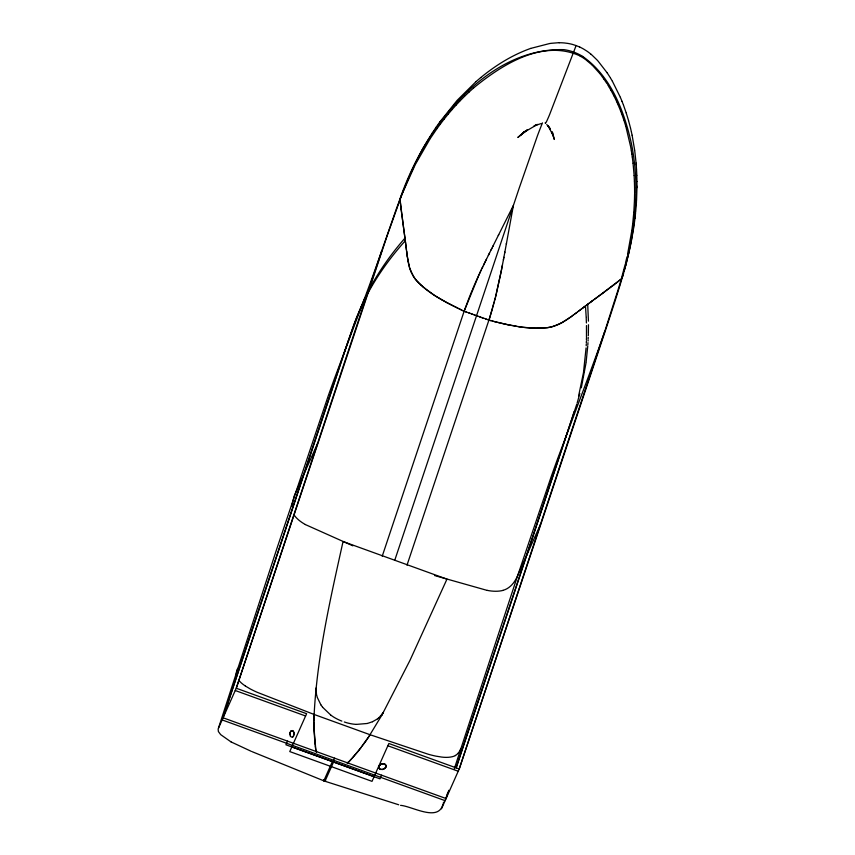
<?xml version="1.0" encoding="UTF-8"?>
<svg xmlns="http://www.w3.org/2000/svg" width="855" height="855" viewBox="0 0 855 855"><rect width="100%" height="100%" fill="white"/><g stroke="black" fill="none" stroke-linecap="round" stroke-linejoin="round"><path stroke-width="1.28" d="M634.613 191.98L634.581 187.95M313.924 722.443L313.956 727.52M634.602 192.364L634.602 193.422M636.986 186.133L636.964 181.527M636.986 186.219L636.975 187.619M636.975 187.758L636.548 200.701M634.592 194.085L634.474 200.07M313.935 720.947L313.988 717.762M586.487 337.362L586.477 325.563M385.733 767.192A10.912 5.675 18.4 0 0 385.894 766.807L385.958 766.604A8.069 4.2 18.4 0 0 386.011 765.663C387.208 769.682 377.023 771.253 379.321 765.898A13.424 6.99 18.4 0 1 379.951 765.097A12.611 6.562 18.4 0 1 380.443 764.659L380.913 764.349M586.477 337.928L586.423 340.172M588.358 333.589L588.464 324.74M314.009 717.089C316.777 657.687 330.244 599.398 343.047 541.525L446.962 579.145L409.983 660.359L382.142 714.63M316.029 688.98L316.126 688.083L316.457 694.068M588.336 334.551L588.293 335.673M634.474 200.198L633.822 212.264M314.063 715.453L313.945 726.547M586.38 341.305L586.316 342.983M314.074 715.111L314.095 714.459L257.205 692.304A56.932 29.636 18.4 0 1 250.109 688.852L245.321 685.988M588.229 337.362L588.165 339.04M586.274 344.105L586.199 345.794M294.077 733.9L294.077 733.665A20.06 10.442 18.4 0 1 293.842 735.225L294.056 734.124M588.112 340.151L588.069 340.995M291.758 505.871L294.291 495.793L317.515 443.595M545.244 122.714L545.362 123.366L546.046 122.447A36.402 1.592 -70.1 0 0 547.018 120.534L548.632 116.921A27.029 1.186 -70.1 0 0 549.818 114.046L576.11 45.572L579.722 47.057M586.081 347.91L583.473 372.673L578.579 396.111M587.973 342.673L587.834 344.907M636.505 201.417L635.682 211.901M587.759 346.029L586.092 362.36M633.812 212.361L632.636 224.363M315.805 691.524L315.89 690.477M315.89 690.541L316.019 689.119M316.019 689.173L316.094 688.328M635.607 212.639L635.009 218.078M632.625 224.427L631.856 230.369M635.009 218.143L634.228 224.096M585.996 363.097L581.304 387.807M631.856 230.412L627.581 254.159M634.228 224.138L633.833 226.874M633.747 227.451L631.343 241.217M378.925 766.946L379.203 766.133A13.349 6.947 18.4 0 1 380.219 764.851L381.426 764.081A6.787 3.538 18.4 0 1 382.431 763.75L382.762 763.707A3.388 1.763 18.4 0 1 383.339 763.675M506.331 244.081L513.395 205.435L498.315 235.446M504.696 252.941L506.491 243.183M503.723 258.157L504.856 252.054M503.563 259.022L501.8 268.32M503.403 259.877L503.884 257.291M502.12 266.653L501.148 271.655M502.28 265.809L502.441 264.975M501.639 269.154L496.349 293.628M500.987 272.489L495.483 297.177L489.765 317.558L407.001 565.166M631.247 241.687L630.082 247.277M630.007 247.619L629.772 248.666M629.643 249.275L628.703 253.337M626.982 256.799L625.518 262.977M628.628 253.657L627.57 258.018M496.124 294.58L495.408 297.476M625.24 264.067L625.091 264.708M627.228 259.375L625.71 265.232M494.917 299.421L495.163 298.448M624.834 265.702L621.703 277.437M494.404 301.366L494.66 300.394M493.891 303.322L494.158 302.349M579.84 393.546L577.178 402.908M625.7 265.274L624.139 270.992M493.634 304.305L492.833 307.223M492.298 309.147L492.566 308.185M623.402 273.643C635.671 231.791 640.117 187.042 631.492 144.035C624.31 111.31 611.133 76.341 582.65 56.419M623.573 273.055L622.515 276.742L622.985 275M620.965 280.087L620.356 282.203M623.006 275.032L623.306 273.995M492.02 310.109L489.231 319.214M620.142 282.941L618.464 288.616M622.493 276.699L622.002 278.356L619.576 280.408M622.419 277.084L620.826 282.471M618.454 288.637L604.902 330.949M620.687 282.941L619.907 285.517M576.804 404.116L456.228 767.95M619.789 285.901L615.536 299.56M574.143 411.565L572.936 415.445M572.764 416L456.057 767.737M230.968 741.862L220.675 734.627L218.388 731.549L218.143 729.069L276.881 548.568L328.288 395.726A86.847 3.794 -70.1 0 1 334.487 378.476L365.352 296.247A107.922 4.713 -70.1 0 0 371.498 279.585L374.939 270.073A84.709 3.709 -70.1 0 0 381.768 250.665L396.57 208.299M400.578 805.357C411.907 806.126 438.508 822.392 442.943 804.234M615.418 299.902L607.157 325.295M443.275 803.219L443.595 802.204M454.315 768.709L515.993 580.598L551.261 476.459A86.847 3.794 -70.1 0 1 557.46 459.221L588.326 376.98A107.922 4.713 -70.1 0 0 594.471 360.318L597.912 350.807A84.709 3.709 -70.1 0 0 604.742 331.398L566.491 446.064M344.715 350.945L222.14 719.931L445.113 800.665L447.849 792.435M344.8 350.689L354.28 323.564L361.943 305.214M343.421 365.609L236.258 688.232L218.527 728.054M343.518 365.331L381.747 250.739M448.8 790.298L446.064 798.538L223.091 717.794L348.391 340.621L356.599 317.429L363.803 300.383M566.395 446.353L459.231 768.966L441.501 808.787M382.228 556.199L464.265 310.835M394.839 560.014L519.199 188.111L537.528 135.528A30.406 1.325 -70.1 0 1 540.616 127.481A31.143 1.357 -70.1 0 1 542.027 123.964L542.465 122.874M607.082 325.531L459.231 768.966L388.875 743.487L372.011 781.352L289.76 751.566L306.614 713.701L236.258 688.232L387.133 235.862M464.286 310.771L469.908 295.712M387.133 235.852L401.134 196.607M396.57 208.278L398.654 202.742M398.665 202.721C406.082 180.384 416.257 158.688 428.783 138.628M401.134 196.586L402.598 192.781M400.6 197.729L407.792 180.02M402.641 192.696L415.274 164.577L430.183 138.628M400.525 197.9L400.258 198.584M470.293 294.783L470.667 293.842M471.052 292.912L471.436 291.983M471.821 291.053L472.206 290.134M407.803 179.999L410.144 174.548M472.601 289.214L474.536 284.694M479.078 274.583L464.126 311.231L490.567 320.625M237.658 668.396L236.835 670.523A51.642 26.89 18.4 0 0 236.546 671.581L236.301 673.238A24.816 12.921 18.4 0 0 236.375 675.087M410.154 174.516L415.135 163.711M474.953 283.742L477.956 277.009M287.547 741.135L285.912 744.791L379.994 778.852L381.619 775.196M252.054 751.652L323.81 780.829L332.392 761.548M332.948 761.826L334.583 758.161M323.81 780.829L324.986 781.256L333.568 761.976M540.488 524.329L517.617 575.714C514.87 582.17 510.082 588.464 502.997 590.345M460.631 749.13L459.584 751.182A51.642 26.89 18.4 0 1 458.985 752.122L457.895 753.469M478.33 276.197L479.815 272.991M479.441 273.782L480.553 271.42M480.179 272.2L481.29 269.859M364.134 299.678L364.807 298.245M362.606 303.814L362.937 303.108M480.916 270.64L482.754 266.792M482.017 268.32L485.715 260.711M415.145 163.69L421.707 150.918M363.61 301.708L363.952 301.013M483.492 265.264L484.603 262.987M484.977 262.229L486.463 259.183M486.089 259.952L488.75 254.576M488.365 255.346L489.52 253.016M491.091 249.874L491.882 248.292M489.135 253.796L493.068 245.909M492.672 246.71L498.722 234.644M367.126 293.532C377.269 273.525 390.211 254.993 404.96 238.128L403.977 230.775M365.684 297.54L365.961 296.995M366.378 296.172C376.809 276.069 390.19 257.59 405.291 240.747M421.729 150.865L422.081 150.234M422.092 150.202L423.417 147.808M423.439 147.765C452.584 98.165 502.43 47.966 563.958 49.643A43.658 38.999 24.9 0 1 582.704 56.441M381.779 715.261L368.676 736.882M428.804 138.596L432.374 132.91M432.384 132.878L436.103 127.267M430.236 138.553L436.958 128.678M369.627 735.45L366.004 740.804M381.587 715.24L383.371 712.418L382.613 713.604A7.374 0.812 -54.8 0 0 383.403 712.386M368.313 737.427L358.384 751M436.136 127.224L440.036 121.656M365.726 741.2L363.45 744.384M437.033 128.581L440.528 123.815M440.058 121.634L457.147 100.366L476.075 81.578M362.274 745.977L362.841 745.218M440.614 123.708L444.226 119.016M361.12 747.505L352.303 758.129M444.301 118.92L448.031 114.303M358.085 751.385L348.904 761.752M448.116 114.207L451.964 109.675M452.049 109.579L456.025 105.133M456.11 105.047L460.214 100.687M351.629 758.866L348.284 762.382M460.289 100.612L464.532 96.348M348.551 762.115L347.493 763.173M464.596 96.273L468.978 92.105M523.623 132.354L524.66 131.349L520.15 135.507L521.892 133.914M469.032 92.051L473.552 87.98M476.107 81.546L480.788 77.549M520.77 134.951L517.831 137.463L527.503 129.736L521.518 134.299L524.372 132.14M473.595 87.947C501.725 64.916 542.252 38.913 579.519 55.703M378.904 717.719L382.58 713.658A7.577 0.812 -54.9 0 1 382.217 714.299A10.463 1.112 -54.9 0 1 381.49 715.336M378.69 717.901L377.408 718.905M621.286 278.965L595.358 298.651M480.809 77.538C495.708 65.301 512.38 54.944 530.592 48.446M618.785 281.049L613.879 284.897M613.762 284.982L612.383 286.04M612.116 286.243L603.32 292.816M577.403 312.032L583.687 307.298M578.279 311.38L582.928 307.875M574.945 313.881L577.488 311.979M576.698 312.567L571.022 316.788M292.634 737.021L293.65 735.738L293.137 736.583A5.077 2.64 18.4 0 1 292.581 737.053L291.32 737.074L290.176 735.621A7.353 3.826 18.4 0 0 290.401 736.102M583.933 307.116L585.205 306.154M582.565 308.142L584.446 306.721M584.852 306.421L587 304.818M588.7 303.557L586.712 305.032M573.545 314.929L572.786 315.495M587.471 304.466L591.478 301.505M588.967 303.365L592.12 301.024M593.413 300.073L591.2 301.708M594.706 299.122L591.949 301.163M602.262 293.618L595.999 298.171M602.326 293.564L602.925 293.126M594.182 299.517L595.679 298.416M572.027 316.061L569.345 317.985M524.575 131.991L537.453 124.413L534.076 125.845L541.375 123.505M570.606 317.087L561.457 322.934L553.623 326.289M377.087 719.141L372.502 721.727M569.003 318.22L567.453 319.278M567.303 319.385L565.657 320.454M325.67 780.604L324.772 781.192M565.358 320.636L564.76 321.01M564.46 321.191L563.808 321.587M563.456 321.801L561.062 323.137M381.191 764.199L383.948 763.739L385.979 765.492A3.377 1.763 18.4 0 0 385.402 764.434M372.417 721.77L367.436 723.448M530.645 48.425L549.551 43.552A78.115 69.832 24.7 0 1 551.197 43.316L557.855 42.771A55.222 49.43 24.9 0 1 559.127 42.75M553.42 326.354L549.701 327.262A52.54 27.36 18.4 0 1 545.725 327.871L536.876 328.277M367.297 723.48L356.364 724.399M292.036 730.544L293.126 730.918M292.292 730.544L290.924 731.132A5.793 3.014 18.4 0 1 291.341 730.79M559.213 42.75L559.533 42.75A51.076 45.721 24.9 0 1 562.547 42.825L562.889 42.857A47.207 42.269 24.9 0 1 564.546 42.985L567.912 43.423A43.124 38.614 25 0 1 569.398 43.701L569.58 43.733A42.184 37.78 25 0 1 572.401 44.396L576.11 45.572M536.299 328.267L522.897 327.294A84.784 44.139 18.4 0 1 520.471 326.963L517.884 326.567M356.15 724.388L353.778 724.174A34.179 24.346 22.5 0 1 351.095 723.758L349.268 723.394A33.847 24.1 22.4 0 1 345.441 722.357L344.309 721.983M516.484 326.332L513.599 325.83M506.352 324.398L519.498 326.813A86.601 45.091 18.4 0 0 533.37 328.192L547.467 327.647A47.827 24.902 18.4 0 0 552.886 326.492L556.797 325.157A85.692 44.62 18.4 0 0 561.03 323.147M512.583 325.648L511.536 325.456M511.012 325.349L507.956 324.74M487.232 590.42L436.563 576.11M507.731 324.686L494.137 321.523M505.893 324.302L504.397 323.97M504.055 323.895L502.687 323.585M502.345 323.5L500.752 323.126M499.812 322.901L498.155 322.506M496.06 321.993L497.343 322.314M495.195 321.779L488.066 319.898M492.224 321.042L493.495 321.362M434.575 575.533L435.794 575.885M398.719 804.779L324.986 781.256M465.109 311.594L466.167 311.968M468.775 312.919L470.058 313.379M471.426 313.871L472.526 314.277M474.023 314.822L475.081 315.196M476.641 315.762L477.592 316.115M479.249 316.703L480.286 317.087M481.611 317.568L482.883 318.028M485.715 319.054L486.634 319.385M314.095 714.459L370.087 734.734L428.173 754.217A56.932 29.636 18.4 0 0 435.943 756.141L441.608 757.06A23.662 12.323 18.4 0 0 455.565 755.542M235.243 690.509L305.598 715.988M387.86 745.763L458.216 771.242M291.854 746.875L374.105 776.661M341.84 721.096L340.685 720.637A33.847 24.1 22.4 0 1 337.116 719.002L335.395 718.082A34.179 24.357 22.4 0 1 333.097 716.704L331.067 715.314M251.167 751.278L231.096 741.937M352.891 545.821L305.321 524.553M462.608 310.504L464.126 311.231L458.376 308.452M459.926 309.211L461.476 309.959M458.761 308.634L447.304 302.841M457.585 308.067L455.694 307.127M454.187 306.389L454.956 306.763M453.62 306.101L451.9 305.235M451.28 304.925L450.361 304.444M450.051 304.295L448.522 303.493M292.795 730.694L294.067 733.152L293.682 731.677M448.309 303.386L445.583 301.911M579.626 55.757L581.015 56.537M447.101 302.734L436.969 296.931A86.601 45.091 18.4 0 1 425.886 289.279L418.127 282.332M445.124 301.665L442.313 300.094M442.195 300.03L438.829 298.064M581.09 56.58L582.415 57.381M438.668 297.957L437.653 297.348M437.151 297.048L436.146 296.429A84.784 44.139 18.4 0 1 434.18 295.178L423.396 287.237M582.586 57.488L585.376 59.358M585.472 59.433L592.023 64.959M330.917 715.208L322.666 707.32M591.029 54.271L590.773 54.068A51.076 45.721 25 0 0 588.368 52.176L588.09 51.973A47.207 42.269 25 0 0 586.712 51.011L583.815 49.184A43.124 38.614 25 0 0 582.49 48.436L582.383 48.382A42.184 37.78 25 0 0 579.754 47.068M423.289 287.152L421.376 285.485M421.173 285.303L416.129 280.098A47.827 24.902 18.4 0 1 413.093 275.876L409.63 267.957L407.269 256.404M592.291 65.215L599.686 73.412M546.762 124.52L550.481 129.137L547.97 125.61L553.442 136.127L551.849 131.83L554.307 139.451L552.512 132.236M417.988 282.193L417.208 281.338A52.54 27.36 18.4 0 1 414.803 278.409L411.341 272.563A85.692 44.62 18.4 0 1 409.78 268.385L409.577 267.765M599.783 73.519L600.52 74.46M322.581 707.203L320.946 704.937M601.001 75.09L603.961 79.12M604.004 79.184L607.007 83.683M607.232 72.921L598.094 61.133A78.115 69.821 25.1 0 0 596.95 59.882L592.077 55.169A55.222 49.419 25 0 0 591.094 54.325M607.253 72.953L609.925 77.089M320.882 704.819L317.344 697.541M607.606 84.645L609.123 87.114M610.31 77.73L612.394 81.257M609.348 87.499L610.962 90.288M612.426 81.3L620.335 97.278M611.026 90.416L613.89 95.792M614.072 96.155L615.344 98.742M615.536 99.148L616.786 101.82M616.883 102.055L618.026 104.641M618.176 104.973L619.319 107.709M620.356 97.331L621.98 101.253M619.448 108.019L620.527 110.744M622.023 101.36L623.487 105.154M620.634 111.022L621.66 113.736M623.573 105.379L626.213 112.924M324.013 780.914L323.585 779.771M621.745 113.961L623.808 119.871M623.904 120.16L625.753 126.113M626.223 112.978L628.532 120.544M317.184 697.039L316.532 694.452M625.796 126.262L630.605 146.558M409.47 267.391L408.797 264.836M628.543 120.598L630.498 128.015M630.509 128.068L631.353 131.702M408.722 264.505L408.572 263.864M631.407 131.959L632.091 135.165M408.498 263.543L408.134 261.748M632.123 135.272L634.667 150.202M408.102 261.587L406.691 251.894M630.766 147.423L631.353 150.833M631.364 150.907L631.845 153.911M316.104 752.047L315.816 750.263M631.856 153.996L632.283 156.999M315.88 750.658L313.956 727.466M315.741 749.75L315.206 745.752M403.774 229.279L401.177 209.87M403.955 230.636L400.407 202.763M403.87 230.027L405.003 238.406M632.305 157.096L633.053 163.166M634.72 150.598L636.077 163.006M407.226 256.115L406.574 250.964M404.96 238.128L405.388 241.441M405.238 240.244L405.345 241.089M405.345 241.035L406.681 251.862M405.452 241.912L406.456 250.045M401.134 209.55L400.343 201.951M315.068 744.652L314.031 730.459M633.063 163.284L634.121 175.51M400.397 202.411L400.129 198.894L400.268 201M636.077 163.091L636.206 164.652M636.216 164.705L636.515 169.194M585.472 305.983L586.167 316.735M587.706 304.295L588.432 321.149M634.132 175.638L634.421 181.666M636.526 169.237L636.815 175.318M586.199 317.376L586.412 322.944M636.815 175.403L636.964 181.484M634.431 181.794L634.581 187.822M313.977 728.471L314.009 729.475M385.669 767.298A12.248 6.38 18.4 0 1 384.953 768.217M384.857 768.175A8.518 4.446 18.8 0 1 382.26 769.575M384.686 763.964A1.592 0.834 18.4 0 1 385.145 764.242M381.277 769.521A2.319 1.208 18.4 0 1 380.657 769.425M380.101 769.265A2.041 1.09 18.1 0 1 379.77 769.051M379.396 768.709A2.041 1.09 18.1 0 1 379.214 768.431M379.075 768.217A5.269 2.747 18.4 0 1 378.904 767.448M383.542 763.686A1.838 0.962 18.4 0 1 384.216 763.793M290.112 732.564A17.186 8.945 18.4 0 0 289.973 733.13L290.903 731.153L290.315 732.03A15.358 7.994 18.4 0 0 290.112 732.553M503.05 590.388A27.221 14.172 18.4 0 1 487.222 590.378M305.353 524.521A27.221 14.172 18.4 0 1 293.906 514.667M457.885 753.469A24.816 12.921 18.4 0 1 455.384 755.425M347.985 762.19A216.539 152.949 22.5 0 1 347.141 763.023M245.353 685.967A23.662 12.323 18.4 0 1 238.844 680.366M316.574 751.919A216.539 152.96 22.3 0 1 316.371 750.701M289.898 733.964C290.102 736.732 289.898 732.543 289.898 733.9"/></g></svg>
